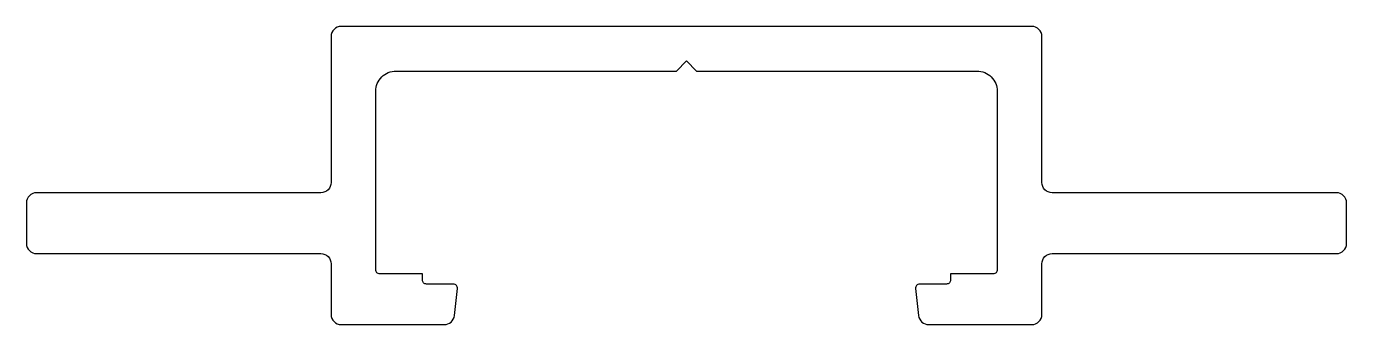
# Model space of a CAD drawing. Extents: x 202.5 to 267.5, y 299 to 313.7.
import ezdxf

# ---------------------------------------------------------------- set-up
doc = ezdxf.new("R2010")
doc.units = 0
doc.layers.get('0').update_dxf_attribs({"linetype": 'CONTINUOUS'})

msp = doc.modelspace()

# ---------------------------------------------------------------- linework, layer by layer
msp.add_lwpolyline([(235.501, 311.479), (249.301, 311.479, -0.414214), (250.301, 310.479), (250.301, 301.679, -0.414214), (250.101, 301.479), (248.001, 301.479), (248.001, 301.179, -0.414214), (247.801, 300.979), (246.475, 300.979, 0.447845), (246.277, 300.756), (246.429, 299.422, 0.381363), (246.925, 298.979), (252.001, 298.979, 0.414214), (252.501, 299.479), (252.501, 301.979, -0.414214), (253.001, 302.479), (267.001, 302.479, 0.414214), (267.501, 302.979), (267.501, 304.979, 0.414214), (267.001, 305.479), (253.001, 305.479, -0.414214), (252.501, 305.979), (252.501, 313.179, 0.414214), (252.001, 313.679), (218.001, 313.679, 0.414214), (217.501, 313.179), (217.501, 305.979, -0.414214), (217.001, 305.479), (203.001, 305.479, 0.414214), (202.501, 304.979), (202.501, 302.979, 0.414214), (203.001, 302.479), (217.001, 302.479, -0.414214), (217.501, 301.979), (217.501, 299.479, 0.414214), (218.001, 298.979), (223.077, 298.979, 0.381363), (223.574, 299.422), (223.726, 300.756, 0.447845), (223.527, 300.979), (222.201, 300.979, -0.414214), (222.001, 301.179), (222.001, 301.479), (219.901, 301.479, -0.414214), (219.701, 301.679), (219.701, 310.479, -0.414214), (220.701, 311.479), (234.501, 311.479), (235.001, 311.979)], format="xyb", close=True)

doc.saveas('drawing.dxf')
